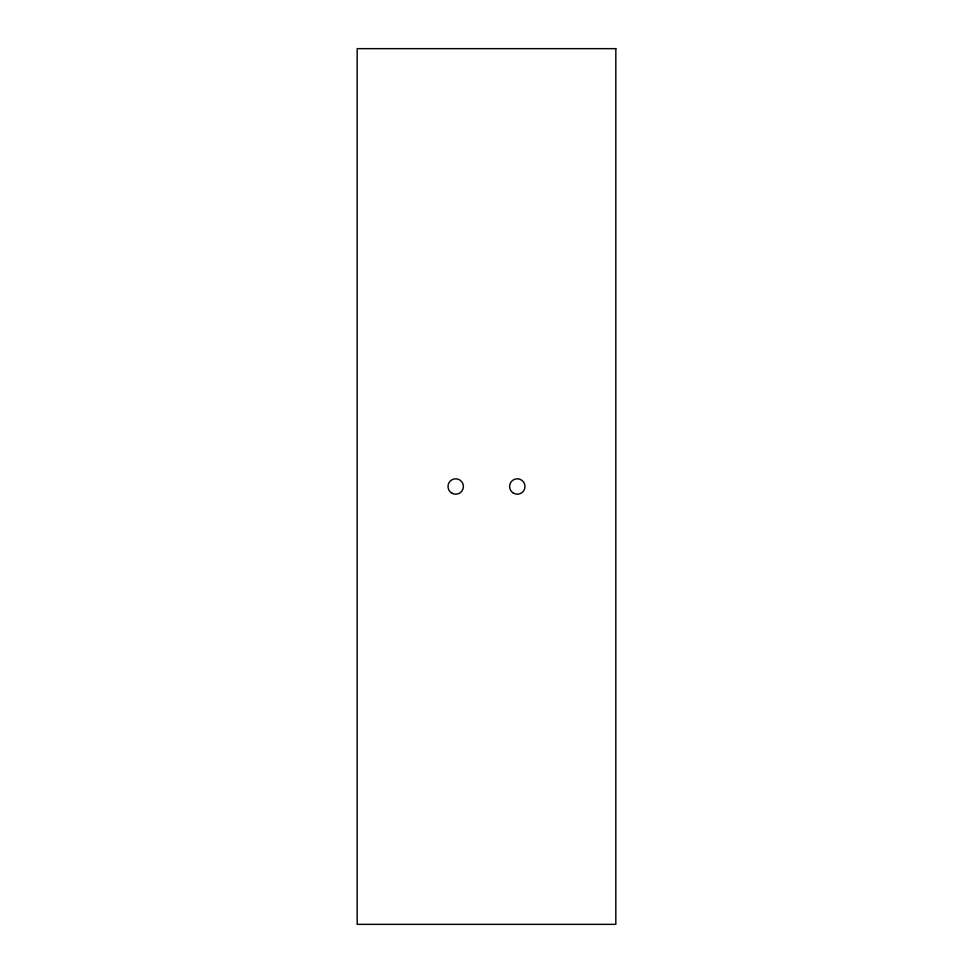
<?xml version="1.0" encoding="UTF-8"?>
<svg xmlns="http://www.w3.org/2000/svg" width="973" height="973" viewBox="0 0 973 973"><rect width="100%" height="100%" fill="white"/><g stroke="black" fill="none" stroke-linecap="round" stroke-linejoin="round"><path stroke-width="1.46" d="M615.824 48.65L357.176 48.65L357.176 924.35L615.824 924.35L615.824 48.65M513.44 493.165A7.699 7.699 0 0 0 524.994 486.5A7.699 7.699 0 0 0 513.44 479.835A7.699 7.699 0 0 0 513.44 493.165M451.861 493.165A7.699 7.699 0 0 0 463.403 486.5A7.699 7.699 0 0 0 451.861 479.835A7.699 7.699 0 0 0 451.861 493.165"/></g></svg>
